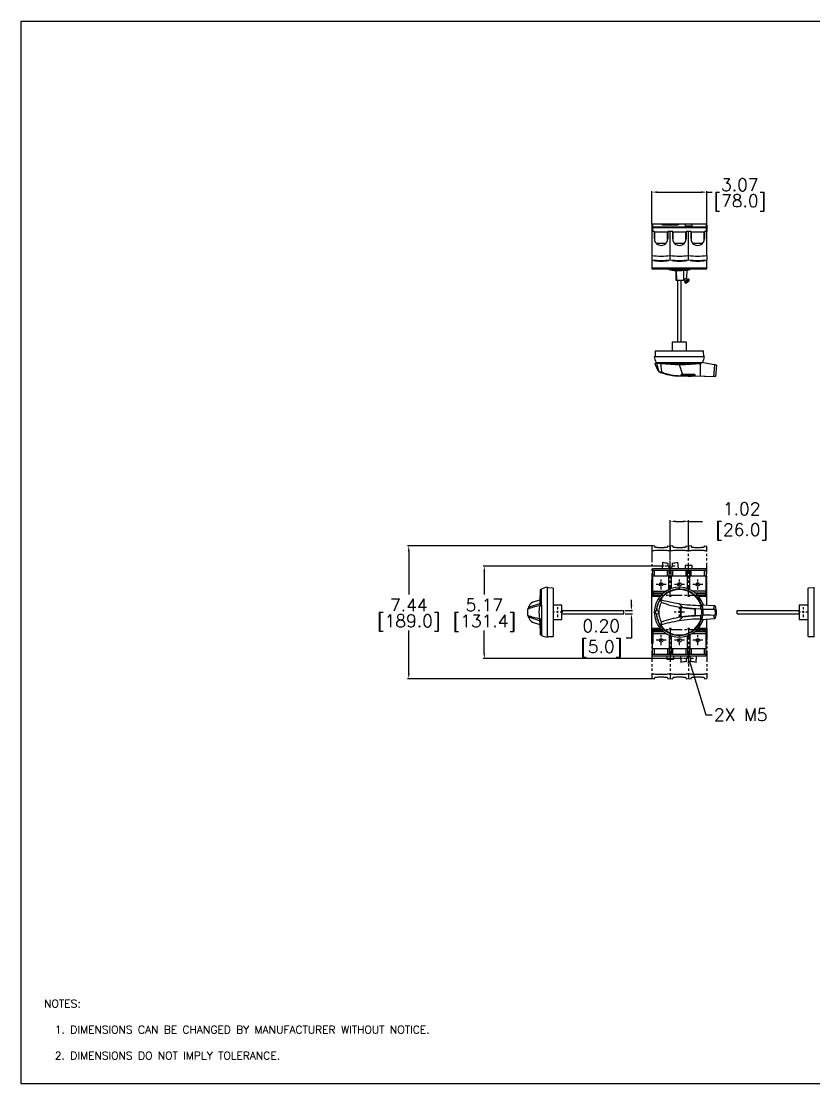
# Model space of a CAD drawing. Header units: inches. Extents: x 864.4 to 941.4, y -8.5 to 51.
# Drawn here: x 864.4 to 908.8, y -8.5 to 51 of the extents above; entities that cross this region are included whole.
import ezdxf
from ezdxf import colors
from ezdxf.entities.mleader import LeaderData, LeaderLine
from ezdxf.math import Vec2, Vec3

# ---------------------------------------------------------------- set-up
doc = ezdxf.new("R2010")
doc.units = ezdxf.units.IN
doc.header["$LTSCALE"] = 4
doc.header["$MEASUREMENT"] = 0
doc.linetypes.add('CENTER2', pattern=[1.125, 0.75, -0.125, 0.125, -0.125])
doc.linetypes.add('PHANTOM2', pattern=[1.25, 0.625, -0.125, 0.125, -0.125, 0.125, -0.125])
doc.layers.get('0').update_dxf_attribs({"linetype": 'CONTINUOUS'})
doc.layers.get('DEFPOINTS').update_dxf_attribs({"linetype": 'CONTINUOUS'})
for name, color, linetype in [('CENTER', 40, 'CENTER2'), ('DIMENSIONS', 140, 'CONTINUOUS'), ('PHANTOM', 130, 'PHANTOM2'), ('TEXT', 140, 'CONTINUOUS')]:
    doc.layers.add(name, color=color, linetype=linetype)
doc.styles.add('ROMANS', font='romans.shx')
doc.styles.get("Standard").update_dxf_attribs({"font": 'romans.shx'})
doc.dimstyles.get("Standard").update_dxf_attribs({"dimtxt": 0.7, "dimasz": 0.3, "dimexe": 0.0625, "dimexo": 0.0625, "dimgap": 0.0625, "dimtad": 0, "dimtih": 1, "dimtoh": 1, "dimzin": 0, "dimdsep": 46, "dimtxsty": 'Standard', "dimcen": 0.09, "dimadec": 0, "dimazin": 0, "dimtfac": 1, "dimtofl": 0, "dimtmove": 0, "dimatfit": 3, "dimfxl": 1, "dimtolj": 1, "dimtzin": 0, "dimarcsym": 0})

# ---------------------------------------------------------------- blocks, each defined once
blk = doc.blocks.new('*D12')
at = {"layer": 'DEFPOINTS', "color": 0}
for p in [(898.137, 17.969), (898.137, 17.773), (898.554, 17.773)]:
    blk.add_point(p, dxfattribs=at)
at = {"layer": 'DIMENSIONS', "color": 0, "lineweight": -2}
for p, q in [((898.554, 18.269), (898.554, 18.569)), ((898.2, 17.969), (898.616, 17.969)), ((898.2, 17.773), (898.616, 17.773)), ((898.554, 17.473), (898.554, 16.41)), ((898.554, 16.41), (898.254, 16.41))]:
    blk.add_line(p, q, dxfattribs=at)
at = {"layer": 'DIMENSIONS', "color": 0}
for points in [[(898.504, 18.269), (898.604, 18.269), (898.554, 17.969)], [(898.504, 17.473), (898.604, 17.473), (898.554, 17.773)]]:
    blk.add_solid(points, dxfattribs=at)
at = {"layer": 'DIMENSIONS', "color": 0, "insert": (896.625, 16.41), "char_height": 0.7, "attachment_point": 5}
blk.add_mtext('\\A1; 0.20\\P [5.0]', dxfattribs=at)
blk = doc.blocks.new('*D34')
at = {"layer": 'DEFPOINTS', "color": 0}
for p in [(901.752, 22.961), (901.752, 21.569), (900.728, 20.732)]:
    blk.add_point(p, dxfattribs=at)
at = {"layer": 'DIMENSIONS', "color": 0, "lineweight": -2}
for p, q in [((900.728, 20.795), (900.728, 23.023)), ((901.028, 22.961), (901.452, 22.961)), ((901.752, 21.632), (901.752, 23.023)), ((901.752, 22.961), (902.527, 22.961))]:
    blk.add_line(p, q, dxfattribs=at)
at = {"layer": 'DIMENSIONS', "color": 0}
for points in [[(901.028, 23.011), (901.028, 22.911), (900.728, 22.961)], [(901.452, 23.011), (901.452, 22.911), (901.752, 22.961)]]:
    blk.add_solid(points, dxfattribs=at)
at = {"layer": 'DIMENSIONS', "color": 0, "insert": (904.489, 22.961), "char_height": 0.7, "attachment_point": 5}
blk.add_mtext('\\A1; 1.02\\P [26.0]', dxfattribs=at)
blk = doc.blocks.new('*D35')
at = {"layer": 'DEFPOINTS', "color": 0}
for p in [(902.775, 41.397), (899.704, 39.544), (902.775, 39.544)]:
    blk.add_point(p, dxfattribs=at)
at = {"layer": 'DIMENSIONS', "color": 0, "lineweight": -2}
for p, q in [((899.704, 39.607), (899.704, 41.459)), ((900.004, 41.397), (902.475, 41.397)), ((902.775, 39.607), (902.775, 41.459)), ((902.775, 41.397), (903.075, 41.397))]:
    blk.add_line(p, q, dxfattribs=at)
at = {"layer": 'DIMENSIONS', "color": 0}
for points in [[(900.004, 41.447), (900.004, 41.347), (899.704, 41.397)], [(902.475, 41.447), (902.475, 41.347), (902.775, 41.397)]]:
    blk.add_solid(points, dxfattribs=at)
at = {"layer": 'DIMENSIONS', "color": 0, "char_height": 0.7, "attachment_point": 5}
for s, insert in [('\\A1;3.07', (904.621, 41.809)), ('\\A1;[78.0]', (904.621, 40.801))]:
    blk.add_mtext(s, dxfattribs=dict(at, insert=insert))
blk = doc.blocks.new('*D36')
at = {"layer": 'DEFPOINTS', "color": 0}
for p in [(900.448, 20.45), (890.321, 15.278), (901.471, 15.278)]:
    blk.add_point(p, dxfattribs=at)
at = {"layer": 'DIMENSIONS', "color": 0, "lineweight": -2}
for p, q in [((900.385, 20.45), (890.258, 20.45)), ((890.321, 20.15), (890.321, 18.872)), ((890.321, 15.578), (890.321, 16.856)), ((901.409, 15.278), (890.258, 15.278))]:
    blk.add_line(p, q, dxfattribs=at)
at = {"layer": 'DIMENSIONS', "color": 0}
for points in [[(890.271, 20.15), (890.371, 20.15), (890.321, 20.45)], [(890.271, 15.578), (890.371, 15.578), (890.321, 15.278)]]:
    blk.add_solid(points, dxfattribs=at)
at = {"layer": 'DIMENSIONS', "color": 0, "char_height": 0.7, "attachment_point": 5}
for s, insert in [('\\A1;5.17', (890.321, 18.277)), ('\\A1;[131.4]', (890.321, 17.268))]:
    blk.add_mtext(s, dxfattribs=dict(at, insert=insert))
blk = doc.blocks.new('*D37')
at = {"layer": 'DEFPOINTS', "color": 0}
for p in [(899.842, 21.585), (886.093, 14.145), (899.842, 14.145)]:
    blk.add_point(p, dxfattribs=at)
at = {"layer": 'DIMENSIONS', "color": 0, "lineweight": -2}
for p, q in [((899.78, 21.585), (886.031, 21.585)), ((886.093, 21.285), (886.093, 18.873)), ((886.093, 14.445), (886.093, 16.857)), ((899.78, 14.145), (886.031, 14.145))]:
    blk.add_line(p, q, dxfattribs=at)
at = {"layer": 'DIMENSIONS', "color": 0}
for points in [[(886.043, 21.285), (886.143, 21.285), (886.093, 21.585)], [(886.043, 14.445), (886.143, 14.445), (886.093, 14.145)]]:
    blk.add_solid(points, dxfattribs=at)
at = {"layer": 'DIMENSIONS', "color": 0, "char_height": 0.7, "attachment_point": 5}
for s, insert in [('\\A1;7.44', (886.093, 18.278)), ('\\A1;[189.0]', (886.093, 17.269))]:
    blk.add_mtext(s, dxfattribs=dict(at, insert=insert))

msp = doc.modelspace()

# ---------------------------------------------------------------- linework, layer by layer
for p, q in [((899.704, 39.544), (899.724, 39.544)), ((899.704, 39.544), (899.704, 39.19)), ((899.714, 39.623), (899.756, 39.623)), ((899.714, 39.544), (899.714, 39.623)), ((899.724, 39.544), (899.727, 39.19)), ((899.756, 39.623), (900.275, 39.623)), ((899.756, 39.19), (899.756, 39.623)), ((899.756, 39.448), (902.741, 39.448)), ((899.756, 39.408), (902.741, 39.408)), ((900.275, 39.623), (900.3, 39.623)), ((900.275, 39.561), (900.275, 39.623)), ((900.3, 39.564), (900.275, 39.561)), ((901.181, 39.561), (900.275, 39.561)), ((900.3, 39.564), (900.3, 39.623)), ((900.3, 39.623), (900.614, 39.623)), ((900.3, 39.564), (900.614, 39.562)), ((900.614, 39.562), (900.614, 39.623)), ((900.614, 39.623), (900.842, 39.623)), ((900.842, 39.562), (900.842, 39.623)), ((900.842, 39.623), (901.156, 39.623)), ((900.842, 39.564), (901.156, 39.564)), ((901.156, 39.564), (901.156, 39.623)), ((901.156, 39.623), (901.181, 39.623)), ((901.181, 39.561), (901.156, 39.564)), ((901.181, 39.623), (901.181, 39.561)), ((901.181, 39.623), (902.744, 39.623)), ((901.555, 39.619), (901.555, 39.497)), ((901.555, 39.619), (901.949, 39.619)), ((901.949, 39.497), (901.555, 39.497)), ((901.949, 39.497), (901.949, 39.619)), ((902.741, 39.408), (902.737, 39.19)), ((902.744, 39.623), (902.741, 39.448)), ((902.741, 39.448), (902.741, 39.408)), ((902.744, 39.623), (902.768, 39.623)), ((902.752, 39.19), (902.756, 39.544)), ((902.756, 39.544), (902.775, 39.544)), ((902.768, 39.622), (902.768, 39.623)), ((902.768, 39.544), (902.768, 39.622)), ((902.775, 39.544), (902.775, 39.19)), ((899.704, 39.19), (899.704, 37.104)), ((899.842, 39.19), (899.704, 39.19)), ((899.842, 38.788), (899.842, 39.19)), ((900.578, 39.149), (899.854, 39.149)), ((899.854, 39.149), (899.854, 38.689)), ((900.578, 38.689), (900.578, 39.149)), ((900.59, 39.19), (900.59, 38.788)), ((900.728, 39.19), (900.59, 39.19)), ((900.728, 37.848), (900.728, 39.19)), ((900.866, 39.19), (900.728, 39.19)), ((900.866, 38.788), (900.866, 39.19)), ((901.602, 39.149), (900.878, 39.149)), ((900.878, 39.149), (900.878, 38.689)), ((901.602, 38.689), (901.602, 39.149)), ((901.614, 39.19), (901.614, 38.788)), ((901.752, 39.19), (901.614, 39.19)), ((901.752, 37.848), (901.752, 39.19)), ((901.889, 39.19), (901.752, 39.19)), ((901.889, 38.788), (901.889, 39.19)), ((902.626, 39.149), (901.901, 39.149)), ((901.901, 39.149), (901.901, 38.689)), ((902.626, 38.689), (902.626, 39.149)), ((902.637, 39.19), (902.637, 38.788)), ((902.775, 39.19), (902.637, 39.19)), ((902.775, 37.848), (902.775, 39.19)), ((900.477, 38.526), (899.95, 38.526)), ((901.5, 38.526), (900.974, 38.526)), ((902.524, 38.526), (901.998, 38.526)), ((899.785, 37.599), (899.788, 37.563)), ((900.645, 37.563), (900.647, 37.599)), ((900.728, 37.61), (900.728, 37.848)), ((900.809, 37.599), (900.811, 37.563)), ((901.668, 37.563), (901.671, 37.599)), ((901.752, 37.61), (901.752, 37.848)), ((901.833, 37.599), (901.835, 37.563)), ((902.709, 37.601), (902.709, 37.565)), ((902.768, 37.104), (902.775, 37.61)), ((902.775, 37.848), (902.775, 37.61)), ((902.775, 37.615), (902.775, 37.614)), ((899.704, 37.154), (902.768, 37.154)), ((899.704, 37.104), (900.614, 37.104)), ((900.614, 37.104), (900.614, 37.097)), ((900.614, 37.097), (901.858, 37.097)), ((900.645, 37.064), (901.833, 37.066)), ((901.039, 37.012), (901.065, 37.016)), ((901.039, 37.012), (901.048, 36.465)), ((901.065, 37.016), (901.072, 36.465)), ((901.472, 37.02), (901.667, 37.036)), ((901.472, 37.02), (901.472, 36.465)), ((901.66, 36.622), (901.667, 37.036)), ((901.667, 37.036), (901.833, 37.066)), ((901.858, 37.097), (901.858, 37.105)), ((901.867, 37.105), (902.768, 37.104)), ((901.048, 36.465), (901.072, 36.465)), ((901.072, 36.465), (901.472, 36.465)), ((901.137, 36.465), (901.137, 32.989)), ((901.334, 32.989), (901.334, 36.465)), ((901.472, 36.465), (901.66, 36.622)), ((901.501, 36.489), (901.577, 36.399)), ((901.532, 36.361), (901.743, 36.538)), ((901.532, 36.361), (901.573, 36.312)), ((901.573, 36.312), (901.783, 36.49)), ((901.698, 36.5), (901.622, 36.59)), ((901.691, 36.355), (901.646, 36.32)), ((901.689, 36.357), (901.719, 36.382)), ((901.691, 36.355), (901.689, 36.357)), ((901.721, 36.38), (901.719, 36.382)), ((901.763, 36.419), (901.721, 36.38)), ((901.783, 36.49), (901.743, 36.538)), ((900.835, 32.989), (900.835, 32.501)), ((901.636, 32.989), (900.835, 32.989)), ((901.636, 32.501), (901.636, 32.989)), ((902.636, 32.182), (899.836, 32.182)), ((899.879, 32.501), (899.874, 32.182)), ((899.879, 32.501), (902.592, 32.501)), ((902.598, 32.182), (902.592, 32.501)), ((899.862, 31.821), (899.96, 31.812)), ((899.934, 31.855), (902.475, 31.855)), ((899.938, 31.848), (902.471, 31.848)), ((899.938, 31.848), (899.955, 31.815)), ((899.954, 31.817), (900.173, 31.816)), ((899.96, 31.812), (900.175, 31.812)), ((899.96, 31.812), (900.085, 31.337)), ((899.99, 31.855), (899.99, 31.848)), ((900.173, 31.816), (900.184, 31.796)), ((900.175, 31.812), (900.228, 31.337)), ((900.184, 31.796), (902.448, 31.796)), ((901.221, 31.746), (901.406, 31.176)), ((902.417, 31.848), (902.416, 31.855)), ((902.428, 31.794), (902.448, 31.796)), ((902.428, 31.097), (902.428, 31.794)), ((902.471, 31.848), (902.448, 31.796)), ((903.194, 31.73), (902.475, 31.857)), ((902.475, 31.857), (902.475, 31.855)), ((902.482, 31.855), (902.537, 31.855)), ((903.194, 31.73), (903.156, 31.072)), ((903.313, 31.709), (903.256, 31.063)), ((900.085, 31.337), (900.228, 31.337)), ((901.388, 31.231), (901.302, 31.108)), ((901.359, 31.163), (901.32, 31.108)), ((901.341, 31.164), (901.359, 31.163)), ((901.366, 31.167), (902.093, 31.171)), ((901.366, 31.167), (901.367, 31.166)), ((901.367, 31.166), (902.099, 31.167)), ((902.108, 31.176), (901.406, 31.176)), ((901.486, 31.176), (901.486, 31.168)), ((902.099, 31.167), (902.093, 31.171)), ((902.099, 31.167), (902.125, 31.109)), ((902.142, 31.102), (902.108, 31.176)), ((902.125, 31.109), (902.125, 31.101)), ((902.14, 31.108), (903.156, 31.072)), ((902.142, 31.102), (903.256, 31.063)), ((899.756, 19.058), (899.756, 20.316)), ((899.756, 20.316), (902.741, 20.316)), ((900.3, 20.675), (900.275, 20.316)), ((900.614, 20.45), (900.614, 20.623)), ((900.842, 20.623), (900.842, 20.45)), ((901.181, 20.316), (901.156, 20.675)), ((901.555, 20.493), (901.555, 20.316)), ((901.949, 20.493), (901.555, 20.493)), ((901.949, 20.316), (901.949, 20.493)), ((902.744, 20.316), (902.741, 20.316)), ((902.744, 20.316), (902.744, 19.679)), ((899.704, 19.694), (899.704, 19.627)), ((899.704, 16.979), (899.704, 19.686)), ((899.756, 19.686), (899.704, 19.686)), ((902.744, 20.206), (899.756, 20.206)), ((902.744, 19.895), (899.756, 19.895)), ((899.854, 19.895), (899.854, 20.206)), ((900.578, 20.206), (899.854, 20.206)), ((900.578, 19.895), (900.578, 20.206)), ((900.656, 19.145), (900.656, 19.895)), ((900.673, 19.895), (900.673, 20.206)), ((900.779, 19.895), (900.779, 20.206)), ((900.8, 19.201), (900.8, 19.895)), ((900.878, 19.895), (900.878, 20.206)), ((901.602, 20.206), (901.602, 19.895)), ((901.68, 19.895), (901.68, 19.199)), ((901.7, 19.895), (901.7, 20.206)), ((901.804, 20.206), (901.804, 19.15)), ((901.901, 19.895), (901.901, 20.206)), ((902.626, 20.206), (902.626, 19.895)), ((902.712, 19.895), (902.712, 18.813)), ((902.728, 19.679), (902.728, 19.615)), ((902.728, 19.679), (902.768, 19.679)), ((902.768, 19.615), (902.768, 19.679)), ((893.468, 18.254), (893.468, 19.137)), ((893.528, 18.27), (893.528, 19.17)), ((893.854, 17.871), (893.854, 19.271)), ((894.173, 19.227), (893.854, 19.233)), ((894.173, 19.227), (894.173, 16.515)), ((899.756, 19.058), (900.493, 19.058)), ((899.758, 19.058), (899.758, 18.902)), ((899.769, 19.058), (899.767, 19.057)), ((899.767, 18.835), (899.767, 19.057)), ((899.769, 19.058), (899.769, 19.058)), ((899.775, 19.058), (899.775, 18.956)), ((902.712, 19.057), (901.979, 19.057)), ((902.768, 19.615), (902.712, 19.615)), ((902.768, 18.254), (902.768, 19.615)), ((902.768, 19.485), (902.768, 19.544)), ((908.756, 19.233), (908.437, 19.227)), ((908.437, 16.515), (908.437, 19.227)), ((908.756, 19.271), (908.756, 16.471)), ((893.009, 18.427), (893.427, 18.565)), ((899.764, 18.906), (899.704, 18.87)), ((900.147, 18.751), (899.704, 18.751)), ((899.758, 18.755), (899.758, 18.818)), ((899.758, 18.818), (899.766, 18.816)), ((899.764, 18.818), (899.758, 18.818)), ((899.788, 18.755), (899.758, 18.755)), ((899.764, 18.818), (899.764, 18.906)), ((899.764, 18.818), (899.766, 18.816)), ((899.766, 18.816), (899.766, 18.835)), ((899.766, 18.835), (899.767, 18.835)), ((899.771, 18.751), (899.771, 18.755)), ((899.775, 18.956), (899.779, 18.956)), ((899.775, 18.956), (900.352, 18.956)), ((899.779, 18.9), (899.775, 18.9)), ((899.775, 18.9), (899.775, 18.813)), ((900.286, 18.9), (899.775, 18.9)), ((899.775, 18.813), (899.788, 18.81)), ((900.201, 18.813), (899.775, 18.813)), ((899.779, 18.956), (899.779, 18.9)), ((899.788, 18.813), (899.788, 18.755)), ((900.229, 18.427), (900.173, 18.588)), ((902.12, 18.956), (902.704, 18.956)), ((902.704, 18.9), (902.185, 18.9)), ((902.712, 18.813), (902.271, 18.813)), ((902.768, 18.751), (902.324, 18.751)), ((902.7, 18.956), (902.7, 18.9)), ((902.704, 18.956), (902.7, 18.956)), ((902.704, 18.9), (902.7, 18.9)), ((902.704, 18.956), (902.704, 18.9)), ((902.708, 18.755), (902.708, 18.751)), ((902.709, 18.755), (902.709, 18.813)), ((902.712, 18.813), (902.709, 18.81)), ((902.716, 18.751), (902.716, 18.947)), ((902.716, 18.947), (902.768, 18.915)), ((902.768, 18.751), (902.768, 18.915)), ((892.782, 18.062), (892.849, 18.084)), ((892.838, 18.154), (892.786, 18.144)), ((892.903, 18.171), (892.787, 18.147)), ((893.418, 18.349), (892.838, 18.149)), ((892.839, 18.082), (892.838, 18.154)), ((892.849, 18.084), (892.849, 18.152)), ((893.402, 18.231), (893.529, 18.27)), ((893.528, 18.271), (893.468, 18.254)), ((893.529, 18.27), (893.528, 18.246)), ((893.528, 18.246), (893.528, 17.497)), ((893.854, 16.471), (893.854, 17.871)), ((894.662, 18.272), (894.173, 18.272)), ((894.662, 17.471), (894.662, 18.272)), ((894.662, 17.969), (898.137, 17.969)), ((898.137, 17.773), (898.137, 17.969)), ((901.213, 18.358), (901.406, 18.152)), ((901.221, 18.357), (901.221, 18.349)), ((901.389, 18.171), (901.308, 18.147)), ((901.331, 18.144), (901.367, 18.154)), ((901.389, 18.152), (901.389, 18.171)), ((902.099, 18.081), (902.126, 18.062)), ((902.108, 18.084), (902.108, 18.075)), ((902.139, 18.062), (902.108, 18.084)), ((902.428, 18.046), (902.139, 18.062)), ((902.47, 18.27), (902.428, 18.046)), ((902.428, 18.254), (902.448, 18.254)), ((902.428, 18.254), (902.428, 18.046)), ((902.47, 18.27), (902.448, 18.254)), ((902.47, 18.27), (902.475, 18.27)), ((903.194, 18.231), (902.475, 18.27)), ((902.475, 18.27), (902.475, 18.27)), ((903.156, 18.049), (903.194, 18.231)), ((904.474, 17.969), (907.949, 17.969)), ((904.474, 17.773), (904.474, 17.969)), ((908.437, 18.272), (907.949, 18.272)), ((907.949, 18.272), (907.949, 17.471)), ((892.782, 17.68), (892.849, 17.658)), ((892.838, 17.588), (892.786, 17.599)), ((892.903, 17.571), (892.787, 17.595)), ((892.839, 17.661), (892.838, 17.588)), ((893.418, 17.393), (892.838, 17.594)), ((892.849, 17.658), (892.849, 17.59)), ((893.009, 17.315), (893.427, 17.177)), ((893.529, 17.472), (893.4, 17.512)), ((893.468, 17.488), (893.466, 17.488)), ((893.468, 17.488), (893.528, 17.472)), ((893.468, 16.6), (893.468, 17.488)), ((893.528, 17.497), (893.529, 17.472)), ((893.528, 17.472), (893.528, 16.57)), ((894.173, 17.471), (894.662, 17.471)), ((894.662, 17.773), (898.137, 17.773)), ((900.229, 17.315), (900.173, 17.154)), ((901.213, 17.384), (901.406, 17.59)), ((901.221, 17.385), (901.221, 17.393)), ((901.389, 17.571), (901.308, 17.595)), ((901.367, 17.588), (901.331, 17.599)), ((901.389, 17.571), (901.389, 17.591)), ((902.119, 17.68), (902.091, 17.661)), ((902.139, 17.68), (902.108, 17.658)), ((902.108, 17.673), (902.108, 17.658)), ((902.139, 17.68), (902.428, 17.696)), ((902.428, 17.696), (902.47, 17.472)), ((902.428, 17.696), (902.428, 17.488)), ((902.448, 17.488), (902.428, 17.488)), ((902.448, 17.488), (902.47, 17.472)), ((902.47, 17.472), (902.475, 17.472)), ((902.475, 17.472), (903.194, 17.511)), ((902.475, 17.472), (902.475, 17.472)), ((903.156, 17.693), (903.194, 17.511)), ((904.474, 17.773), (907.949, 17.773)), ((907.949, 17.471), (908.437, 17.471)), ((899.704, 16.979), (899.764, 16.979)), ((899.704, 16.115), (899.704, 16.979)), ((899.704, 16.82), (899.764, 16.783)), ((899.757, 16.788), (899.757, 16.115)), ((899.757, 16.673), (900.512, 16.673)), ((899.768, 16.981), (899.764, 16.979)), ((899.764, 16.979), (899.764, 16.783)), ((899.768, 16.981), (900.155, 16.981)), ((899.768, 16.673), (899.768, 16.981)), ((899.768, 16.917), (900.211, 16.917)), ((899.775, 16.83), (900.299, 16.83)), ((899.775, 16.774), (899.775, 16.83)), ((900.366, 16.774), (899.775, 16.774)), ((901.96, 16.673), (902.724, 16.673)), ((902.724, 16.774), (902.105, 16.774)), ((902.172, 16.83), (902.724, 16.83)), ((902.26, 16.917), (902.724, 16.917)), ((902.316, 16.981), (902.724, 16.981)), ((902.724, 16.981), (902.724, 15.414)), ((902.724, 16.979), (902.768, 16.979)), ((902.724, 16.829), (902.768, 16.856)), ((902.724, 16.83), (902.724, 16.83)), ((902.724, 16.774), (902.724, 16.774)), ((902.724, 16.672), (902.724, 16.673)), ((902.768, 16.979), (902.768, 16.986)), ((902.768, 16.856), (902.768, 16.979)), ((902.768, 16.815), (902.768, 16.979)), ((902.768, 16.044), (902.768, 16.856)), ((893.468, 16.6), (893.468, 16.603)), ((893.854, 16.509), (894.173, 16.515)), ((899.757, 16.115), (899.704, 16.115)), ((899.735, 15.414), (899.735, 16.115)), ((900.676, 15.525), (900.676, 16.588)), ((900.8, 15.836), (900.8, 16.541)), ((901.68, 16.543), (901.68, 15.836)), ((901.823, 16.601), (901.823, 15.836)), ((902.768, 16.103), (902.768, 16.118)), ((908.437, 16.515), (908.756, 16.509)), ((899.735, 15.836), (902.724, 15.836)), ((899.735, 15.525), (902.724, 15.525)), ((899.854, 15.525), (899.854, 15.836)), ((900.578, 15.836), (900.578, 15.525)), ((900.779, 15.836), (900.779, 15.525)), ((900.878, 15.525), (900.878, 15.836)), ((901.602, 15.836), (901.602, 15.525)), ((901.7, 15.836), (901.7, 15.525)), ((901.807, 15.836), (901.807, 15.525)), ((901.901, 15.836), (901.901, 15.525)), ((902.626, 15.836), (902.626, 15.525)), ((902.768, 16.044), (902.724, 16.044)), ((899.735, 15.414), (899.738, 15.414)), ((902.724, 15.414), (899.738, 15.414)), ((900.531, 15.414), (900.531, 15.237)), ((900.531, 15.237), (900.925, 15.237)), ((900.925, 15.237), (900.925, 15.414)), ((901.298, 15.414), (901.324, 15.055)), ((901.637, 15.107), (901.637, 15.28)), ((901.866, 15.28), (901.866, 15.107)), ((902.18, 15.055), (902.205, 15.414))]:
    msp.add_line(p, q)
at = {"flags": 128}
for points in [[(901.644, 36.319), (901.644, 36.319), (901.644, 36.319), (901.644, 36.319), (901.645, 36.319), (901.646, 36.32)], [(901.763, 36.419), (901.764, 36.419), (901.764, 36.42), (901.765, 36.42), (901.765, 36.42)]]:
    msp.add_lwpolyline(points, dxfattribs=at)
for centre in [(900.216, 19.431), (901.24, 19.431), (902.263, 19.431), (900.216, 16.299), (901.24, 16.299), (902.263, 16.299)]:
    msp.add_circle(centre, 0.102)
for centre, radius, start, end in [((900.728, 46.024), 6.463, 268.98787, 271.01229), ((900.216, 38.782), 0.374, 179.08789, 0.91211), ((901.24, 38.782), 0.374, 179.08789, 0.91211), ((902.263, 38.782), 0.374, 179.08789, 0.91211), ((900.216, 41.691), 3.876, 262.4127, 277.5873), ((900.216, 41.194), 3.62, 261.87223, 278.12778), ((900.216, 41.184), 3.646, 263.25138, 276.74862), ((901.24, 41.691), 3.876, 262.4127, 277.5873), ((901.24, 41.194), 3.62, 261.87222, 278.12778), ((901.24, 41.184), 3.646, 263.25138, 276.74862), ((902.263, 41.691), 3.876, 262.4127, 277.5873), ((902.263, 41.194), 3.62, 261.87222, 278.12778), ((902.263, 41.184), 3.646, 263.25138, 277.01156), ((901.242, 29.518), 7.612, 85.29363, 94.73527), ((900.653, 37.103), 0.0393, 188.40098, 258.58866), ((901.031, 38.454), 1.442, 254.47387, 270.31888), ((901.247, 39.08), 2.072, 264.96224, 276.25296), ((901.821, 37.101), 0.0371, 289.00586, 354.45763), ((901.604, 36.361), 0.0582, 237.97354, 312.98434), ((901.739, 36.464), 0.051, 300.61888, 30.64162), ((900.963, 32.344), 1.139, 188.16346, 205.39421), ((901.508, 32.344), 1.139, 334.60579, 351.83654), ((901.575, 32.318), 1.784, 196.16177, 213.36373), ((899.947, 31.165), 0.649, 85.03442, 89.27542), ((901.316, 44.446), 12.701, 264.88872, 275.02295), ((901.238, 34.121), 3.013, 247.5008, 271.21662), ((901.321, 33.917), 2.802, 247.05122, 269.72641), ((901.821, 44.081), 12.983, 267.78959, 271.34141), ((901.301, 31.148), 0.0449, 295.95982, 311.1932), ((901.805, 42.931), 11.826, 267.70269, 271.55237), ((901.356, 31.177), 0.0139, 281.56321, 315.10484), ((903.152, 30.45), 0.622, 80.30214, 89.6087), ((900.728, 22.292), 1.673, 255.17424, 266.08737), ((900.728, 20.452), 0.114, 180, 0), ((900.728, 22.292), 1.673, 273.91263, 284.82576), ((907.264, 17.871), 13.854, 174.75597, 178.02261), ((893.996, 18.234), 1.047, 97.784, 120.32601), ((901.236, 17.871), 1.4, 16.41934, 343.62203), ((901.236, 17.871), 1.301, 17.83918, 176.47372), ((901.236, 17.871), 1.271, 17.53119, 145.85049), ((901.249, 17.87), 1.293, 146.28694, 176.26111), ((902.487, 26.608), 8.348, 253.90647, 261.27681), ((894.565, 17.871), 1.83, 174.41218, 185.58493), ((895.33, 9.964), 8.489, 103.12822, 107.73957), ((892.877, 18.097), 0.102, 152.9877, 200.48757), ((893.352, 17.928), 0.605, 124.48647, 158.82236), ((896.404, 17.863), 3.024, 173.01133, 186.67105), ((893.569, 18.335), 0.152, 174.70947, 199.7537), ((893.478, 18.312), 0.0589, 208.77244, 260.46093), ((899.962, 17.857), 0.0976, 90.6595, 171.59905), ((899.967, 17.892), 0.104, 191.41947, 266.32375), ((899.975, 17.847), 0.108, 12.77586, 97.7171), ((899.979, 17.89), 0.104, 260.10439, 349.4008), ((901.232, 17.871), 1.147, 150.99174, 209.0083), ((901.945, 22.818), 4.714, 248.64849, 262.22996), ((902.443, 26.139), 7.886, 261.08618, 270.03528), ((909.104, 17.871), 7.801, 177.97158, 182.02842), ((904.885, 17.871), 3.565, 175.61506, 184.3843), ((902.458, 25.202), 7.148, 260.93133, 267.33857), ((902.753, 28.34), 10.28, 262.25289, 266.3523), ((902.853, 29.431), 11.371, 262.69194, 266.24524), ((896.671, 17.974), 5.455, 356.91084, 0.91987), ((897.235, 17.871), 4.908, 357.77305, 2.22695), ((902.767, 23.567), 5.532, 266.48565, 274.0279), ((902.431, 18.004), 0.0422, 21.69109, 93.58421), ((901.993, 17.872), 0.5, 342.51869, 17.21169), ((902.469, 18.211), 0.0593, 26.95075, 85.13927), ((901.14, 17.875), 1.429, 344.79836, 14.68757), ((903.167, 17.98), 0.07, 57.48346, 98.9731), ((903.2, 18.164), 0.0677, 38.27292, 95.33819), ((902.962, 17.866), 0.298, 329.97394, 35.58422), ((902.466, 17.875), 0.855, 336.30422, 22.79497), ((895.298, 25.668), 8.374, 252.24462, 256.90477), ((892.877, 17.645), 0.102, 159.51243, 207.0123), ((893.352, 17.813), 0.605, 201.16954, 235.52163), ((893.569, 17.407), 0.152, 160.2463, 185.29053), ((907.264, 17.871), 13.854, 181.97739, 185.24997), ((893.479, 17.429), 0.0602, 101.9832, 150.95011), ((901.236, 17.871), 1.301, 183.47496, 342.16082), ((901.256, 17.875), 1.301, 183.81975, 213.61826), ((902.509, 9.035), 8.449, 98.76716, 106.04953), ((901.236, 17.871), 1.271, 214.14765, 342.46878), ((901.992, 12.742), 4.901, 98.03026, 111.09129), ((902.443, 9.603), 7.886, 89.96472, 98.91382), ((902.512, 10.064), 7.627, 92.95634, 98.90705), ((902.753, 7.402), 10.28, 93.69301, 97.74706), ((902.729, 7.589), 10.088, 93.52875, 97.53438), ((902.432, 17.736), 0.0397, 264.12573, 339.14756), ((902.757, 9.949), 7.754, 87.05282, 92.43526), ((902.475, 17.521), 0.0488, 269.6008, 334.83636), ((903.168, 17.758), 0.0661, 259.46182, 321.89927), ((903.199, 17.582), 0.0707, 265.66831, 314.56786), ((893.816, 17.207), 0.7, 240.15827, 245.67868), ((894.016, 17.599), 1.139, 244.60579, 261.83654), ((901.752, 13.438), 1.673, 93.91263, 104.82576), ((901.752, 15.278), 0.114, 360, 180), ((901.752, 13.438), 1.673, 75.17424, 86.08737)]:
    msp.add_arc(centre, radius, start, end)
msp.add_open_spline([(901.221, 31.746), (901.221, 31.746), (901.221, 31.746), (901.221, 31.746)], degree=3)
for points, knots in [([(903.313, 31.709), (903.313, 31.709), (903.313, 31.709), (903.303, 31.711), (903.29, 31.713), (903.274, 31.716), (903.254, 31.719), (903.236, 31.722), (903.215, 31.726), (903.201, 31.729), (903.194, 31.73)], [0, 0, 0, 0, 0.259724, 0.471093, 0.620056, 0.772132, 0.839645, 0.895357, 0.951426, 1, 1, 1, 1]), ([(893.528, 17.472), (893.528, 17.472), (893.528, 17.472), (893.529, 17.472), (893.529, 17.472)], [0, 0, 0, 0, 0.500316, 1, 1, 1, 1]), ([(902.768, 16.986), (902.768, 17.096), (902.768, 17.263), (902.768, 17.43), (902.768, 17.488)], [0, 0, 0, 0, 0.656308, 1, 1, 1, 1])]:
    msp.add_open_spline(points, degree=3, knots=knots)
at = {"layer": 'CENTER', "ltscale": 0.05}
for p, q in [((901.009, 20.452), (900.448, 20.452)), ((900.728, 20.171), (900.728, 20.732)), ((900.216, 19.151), (900.216, 19.712)), ((901.24, 19.151), (901.24, 19.712)), ((902.263, 19.151), (902.263, 19.712)), ((900.497, 19.431), (899.936, 19.431)), ((901.52, 19.431), (900.959, 19.431)), ((902.544, 19.431), (901.983, 19.431)), ((894.708, 17.871), (894.147, 17.871)), ((894.427, 17.591), (894.427, 18.152)), ((901.516, 17.871), (900.955, 17.871)), ((901.236, 17.591), (901.236, 18.152)), ((908.464, 17.871), (907.903, 17.871)), ((908.184, 17.591), (908.184, 18.152)), ((900.497, 16.299), (899.936, 16.299)), ((900.216, 16.019), (900.216, 16.58)), ((901.52, 16.299), (900.959, 16.299)), ((901.24, 16.019), (901.24, 16.58)), ((902.544, 16.299), (901.983, 16.299)), ((902.263, 16.019), (902.263, 16.58)), ((901.752, 15), (901.752, 15.561)), ((901.752, 14.998), (901.752, 15.559)), ((902.032, 15.278), (901.471, 15.278))]:
    msp.add_line(p, q, dxfattribs=at)
at = {"layer": 'DEFPOINTS'}
msp.add_lwpolyline([(941.409, -8.534), (864.409, -8.534), (864.409, 50.966), (941.409, 50.966)], close=True, dxfattribs=at)
at = {"layer": 'PHANTOM', "ltscale": 0.25}
for p, q in [((899.842, 21.585), (899.704, 21.569)), ((899.704, 21.569), (899.704, 21.305)), ((899.842, 21.585), (899.842, 21.543)), ((900.59, 21.585), (900.728, 21.569)), ((900.59, 21.543), (900.59, 21.585)), ((900.866, 21.585), (900.728, 21.569)), ((900.728, 21.305), (900.728, 21.569)), ((900.728, 21.569), (900.728, 21.305)), ((900.866, 21.585), (900.866, 21.543)), ((901.614, 21.585), (901.752, 21.569)), ((901.614, 21.543), (901.614, 21.585)), ((901.889, 21.585), (901.752, 21.569)), ((901.752, 21.305), (901.752, 21.569)), ((901.752, 21.569), (901.752, 21.305)), ((901.889, 21.585), (901.889, 21.543)), ((902.637, 21.585), (902.775, 21.569)), ((902.637, 21.543), (902.637, 21.585)), ((902.775, 21.305), (902.775, 21.569)), ((902.775, 21.305), (902.775, 21.569)), ((900.728, 18.765), (900.728, 21.305)), ((901.752, 18.765), (901.752, 21.305)), ((902.775, 18.765), (902.775, 21.305)), ((899.704, 18.765), (899.748, 18.765)), ((899.748, 18.765), (899.748, 18.83)), ((899.748, 18.83), (900.685, 18.83)), ((900.685, 18.83), (900.685, 18.765)), ((900.685, 18.765), (900.728, 18.765)), ((900.728, 18.765), (900.771, 18.765)), ((900.771, 18.765), (900.771, 18.83)), ((900.771, 18.83), (901.708, 18.83)), ((901.708, 18.83), (901.708, 18.765)), ((901.708, 18.765), (901.752, 18.765)), ((901.752, 18.765), (901.795, 18.765)), ((901.795, 18.765), (901.795, 18.83)), ((901.795, 18.83), (902.732, 18.83)), ((902.732, 18.83), (902.732, 18.765)), ((902.732, 18.765), (902.775, 18.765)), ((899.704, 16.965), (899.704, 14.425)), ((899.748, 16.965), (899.704, 16.965)), ((899.748, 16.9), (899.748, 16.965)), ((899.748, 16.9), (900.685, 16.9)), ((900.685, 16.965), (900.685, 16.9)), ((900.728, 16.965), (900.685, 16.965)), ((900.728, 16.965), (900.728, 14.425)), ((900.771, 16.965), (900.728, 16.965)), ((900.771, 16.9), (900.771, 16.965)), ((900.771, 16.9), (901.708, 16.9)), ((901.708, 16.965), (901.708, 16.9)), ((901.752, 16.965), (901.708, 16.965)), ((901.752, 16.965), (901.752, 14.425)), ((901.795, 16.965), (901.752, 16.965)), ((901.795, 16.9), (901.795, 16.965)), ((901.795, 16.9), (902.732, 16.9)), ((902.732, 16.965), (902.732, 16.9)), ((902.775, 16.965), (902.732, 16.965)), ((902.775, 16.965), (902.775, 14.425)), ((899.704, 14.425), (899.704, 14.161)), ((900.728, 14.425), (900.728, 14.161)), ((900.728, 14.425), (900.728, 14.161)), ((901.752, 14.425), (901.752, 14.161)), ((901.752, 14.425), (901.752, 14.161)), ((902.775, 14.425), (902.775, 14.161)), ((899.704, 14.161), (899.842, 14.145)), ((899.842, 14.145), (899.842, 14.187)), ((900.59, 14.187), (900.59, 14.145)), ((900.59, 14.145), (900.728, 14.161)), ((900.728, 14.161), (900.866, 14.145)), ((900.866, 14.145), (900.866, 14.187)), ((901.614, 14.187), (901.614, 14.145)), ((901.614, 14.145), (901.752, 14.161)), ((901.752, 14.161), (901.889, 14.145)), ((901.889, 14.145), (901.889, 14.187)), ((902.637, 14.187), (902.637, 14.145)), ((902.637, 14.145), (902.775, 14.161))]:
    msp.add_line(p, q, dxfattribs=at)
for centre, start, end in [((899.884, 21.573), 214.79345, 256.70498), ((900.548, 21.573), 283.29502, 325.20655), ((900.908, 21.573), 214.79345, 256.70498), ((901.572, 21.573), 283.29502, 325.20655), ((901.932, 21.573), 214.79345, 256.70498), ((902.595, 21.573), 283.29502, 325.20655), ((899.884, 14.158), 103.29502, 145.20655), ((900.548, 14.158), 34.79345, 76.70498), ((900.908, 14.158), 103.29502, 145.20655), ((901.572, 14.158), 34.79345, 76.70498), ((901.932, 14.158), 103.29502, 145.20655), ((902.595, 14.158), 34.79345, 76.70498)]:
    msp.add_arc(centre, 0.0512, start, end, dxfattribs=at)
at = {"layer": 'PHANTOM'}
for centre, radius, start, end in [((900.216, 23.61), 2.115, 260.64893, 279.35107), ((901.24, 23.61), 2.115, 260.64893, 279.35107), ((902.263, 23.61), 2.115, 260.64893, 279.35107), ((900.216, 16.568), 4.765, 83.83367, 96.16633), ((901.24, 16.568), 4.765, 83.83367, 96.16633), ((902.263, 16.568), 4.765, 83.83367, 96.16633), ((900.216, 19.162), 4.765, 263.83367, 276.16633), ((901.24, 19.162), 4.765, 263.83367, 276.16633), ((902.263, 19.162), 4.765, 263.83367, 276.16633), ((900.216, 12.12), 2.115, 80.64893, 99.35107), ((901.24, 12.12), 2.115, 80.64893, 99.35107), ((902.263, 12.12), 2.115, 80.64893, 99.35107)]:
    msp.add_arc(centre, radius, start, end, dxfattribs=at)
at = {"layer": 'PHANTOM', "ltscale": 0.25}
msp.add_open_spline([(899.704, 21.305), (899.704, 21.098), (899.704, 20.683), (899.704, 20.049), (899.704, 19.409), (899.704, 18.98), (899.704, 18.765)], degree=3, knots=[0, 0, 0, 0, 0.248199, 0.496398, 0.748201, 1, 1, 1, 1], dxfattribs=at)

# ---------------------------------------------------------------- texts
at = {"layer": 'TEXT', "insert": (865.691, -3.826), "char_height": 0.4375, "attachment_point": 1, "style": 'ROMANS'}
msp.add_mtext_dynamic_manual_height_columns('NOTES:\\P\\P  1. DIMENSIONS CAN BE CHANGED BY MANUFACTURER WITHOUT NOTICE.\\P\\P  2. DIMENSIONS DO NOT IMPLY TOLERANCE.', width=28.12604, gutter_width=1.25, heights=[0], dxfattribs=at)

# ---------------------------------------------------------------- dimensions: what is measured, and where the dimension line sits
at = {"layer": 'DIMENSIONS'}
dim = msp.add_linear_dim(base=(902.775, 41.397), p1=(899.704, 39.544), p2=(902.775, 39.544), dimstyle='Standard', override={"dimpost": '\\X'}, dxfattribs=at)
dim.commit()
dim.dimension.update_dxf_attribs({"geometry": '*D35', "text_midpoint": (904.621, 41.397)})
dim = msp.add_linear_dim(base=(901.752, 22.961), p1=(900.728, 20.732), p2=(901.752, 21.569), text=' <>', dimstyle='Standard', override={"dimpost": '\\X'}, dxfattribs=at)
dim.commit()
dim.dimension.update_dxf_attribs({"geometry": '*D34', "text_midpoint": (904.489, 22.961), "dimtype": 160})
for base, p1, p2, picture, middle in [((886.093, 14.145), (899.842, 21.585), (899.842, 14.145), '*D37', (886.093, 17.865)), ((890.321, 15.278), (900.448, 20.45), (901.471, 15.278), '*D36', (890.321, 17.864))]:
    dim = msp.add_linear_dim(base=base, p1=p1, p2=p2, angle=90, dimstyle='Standard', override={"dimpost": '\\X'}, dxfattribs=at)
    dim.commit()
    dim.dimension.update_dxf_attribs({"geometry": picture, "text_midpoint": middle})
dim = msp.add_linear_dim(base=(898.554, 17.773), p1=(898.137, 17.969), p2=(898.137, 17.773), angle=90, text=' <>', dimstyle='Standard', override={"dimpost": '\\X'}, dxfattribs=at)
dim.commit()
dim.dimension.update_dxf_attribs({"geometry": '*D12', "text_midpoint": (896.625, 16.41), "dimtype": 160})

# ---------------------------------------------------------------- leaders
ml = msp.add_multileader_mtext('Standard', dxfattribs=at)
ml.set_content('2X M5', color=256)
ml.set_leader_properties()
ml.build(insert=Vec2(0, 0))
ml.multileader.update_dxf_attribs({"text_left_attachment_type": 2, "text_right_attachment_type": 2, "text_top_attachment_type": 32, "text_bottom_attachment_type": 4786, "dogleg_length": 0.36, "arrow_head_size": 0.3})
ctx = ml.context
ctx.base_point, ctx.char_height, ctx.arrow_head_size, ctx.landing_gap_size, ctx.plane_origin = Vec3(903.081, 12.131), 0.7, 0.3, 0.09, Vec3(901.752, 15.28)
ctx.left_attachment, ctx.right_attachment = 2, 2
notes = []
notes.append((ctx, [(0, (1, 1, 0), (902.721, 12.131), (1, 0), 0.36, [(0, [(901.752, 15.278)], 0, [])])]))
ctx.mtext.insert, ctx.mtext.flow_direction = Vec3(903.171, 12.481), 5
for ctx, leaders in notes:
    for number, flags, end, landing, length, lines in leaders:
        leader = LeaderData()
        leader.index, (leader.has_last_leader_line, leader.has_dogleg_vector, leader.attachment_direction) = number, flags
        leader.last_leader_point, leader.dogleg_vector, leader.dogleg_length = Vec3(end), Vec3(landing), length
        for number, points, colour, breaks in lines:
            line = LeaderLine()
            line.index, line.vertices, line.color, line.breaks = number, Vec3.list(points), colors.encode_raw_color(colour), breaks
            leader.lines.append(line)
        ctx.leaders.append(leader)

doc.saveas('drawing.dxf')
